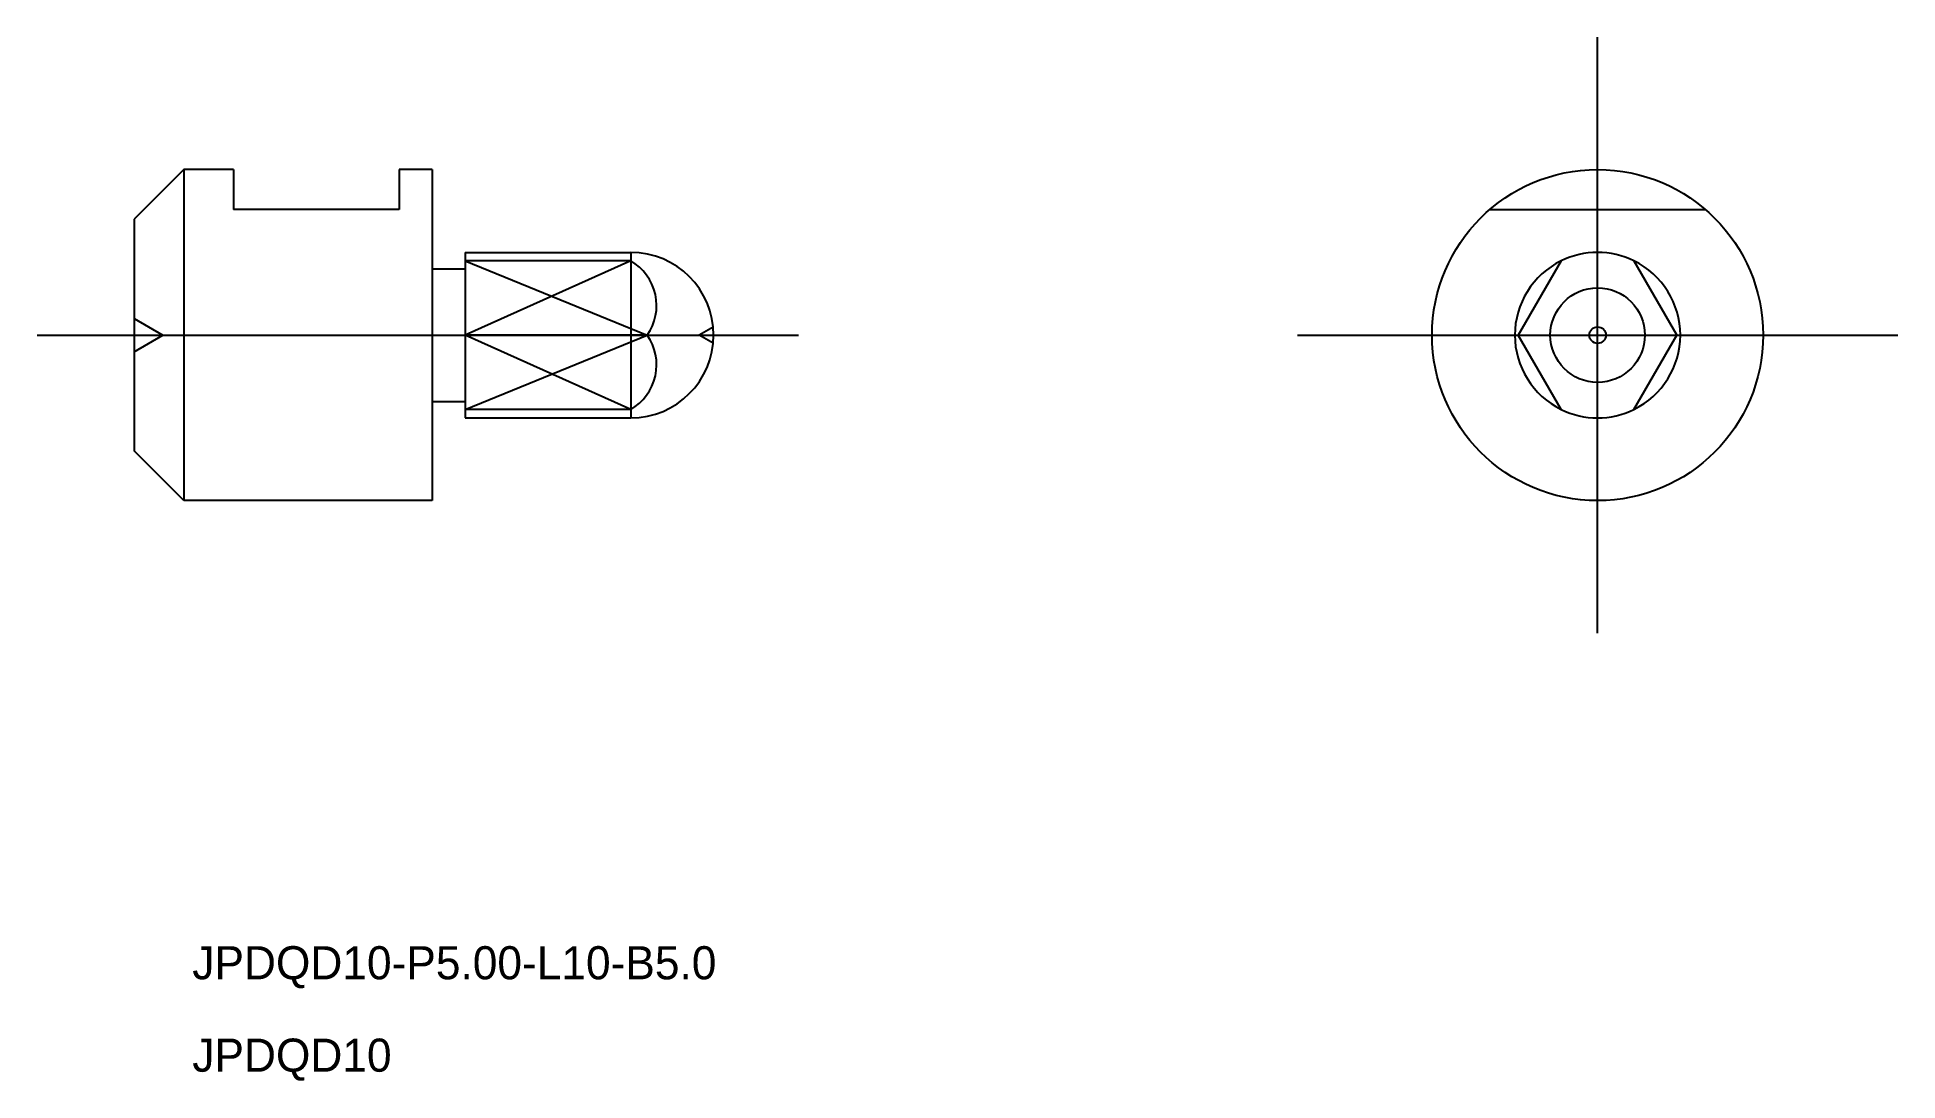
# Model space of a CAD drawing. Extents: x 571.6 to 627.8, y 576.6 to 608.1.
import ezdxf

# ---------------------------------------------------------------- set-up
doc = ezdxf.new("R2010")
doc.units = 0
for name, pattern in [('CENTER', [50.8, 31.75, -6.35, 6.35, -6.35]), ('DASHED', [19.05, 12.7, -6.35]), ('PHANTOM', [63.5, 31.75, -6.35, 6.35, -6.35, 6.35, -6.35])]:
    doc.linetypes.add(name, pattern=pattern)
doc.layers.get('0').update_dxf_attribs({"linetype": 'CONTINUOUS'})
doc.layers.add('CENTER', color=1, linetype='CENTER')

msp = doc.modelspace()

# ---------------------------------------------------------------- linework, layer by layer
at = {"color": 7, "linetype": 'CONTINUOUS'}
for p, q in [((576.045, 604.101), (574.545, 602.601)), ((576.045, 604.101), (576.045, 594.101)), ((577.545, 604.101), (576.045, 604.101)), ((577.545, 604.101), (577.545, 602.901)), ((583.545, 604.101), (582.545, 604.101)), ((582.545, 604.101), (582.545, 602.901)), ((583.545, 604.101), (583.545, 594.101)), ((574.545, 602.601), (574.545, 595.601)), ((582.545, 602.901), (577.545, 602.901)), ((584.545, 601.601), (589.545, 601.601)), ((584.545, 601.601), (584.545, 596.601)), ((589.545, 601.601), (589.545, 596.601)), ((583.545, 601.101), (584.545, 601.101)), ((589.545, 601.346), (584.545, 601.346)), ((617.65, 601.346), (616.354, 599.101)), ((619.85, 601.346), (621.146, 599.101)), ((590.042, 599.101), (584.545, 599.101)), ((617.65, 596.856), (616.354, 599.101)), ((619.85, 596.856), (621.146, 599.101)), ((583.545, 597.101), (584.545, 597.101)), ((589.545, 596.856), (584.545, 596.856)), ((584.545, 596.601), (589.545, 596.601)), ((576.045, 594.101), (574.545, 595.601)), ((583.545, 594.101), (576.045, 594.101))]:
    msp.add_line(p, q, dxfattribs=at)
at = {"color": 3, "linetype": 'DASHED'}
for p, q in [((615.501, 602.901), (622, 602.901)), ((574.545, 599.601), (575.411, 599.101)), ((592.033, 599.344), (591.612, 599.101)), ((574.545, 598.601), (575.411, 599.101)), ((592.033, 598.858), (591.612, 599.101))]:
    msp.add_line(p, q, dxfattribs=at)
at = {"color": 3, "linetype": 'CONTINUOUS'}
for p, q in [((589.545, 601.346), (584.545, 599.101)), ((584.545, 601.346), (590.042, 599.101)), ((584.545, 596.856), (590.042, 599.101)), ((589.545, 596.856), (584.545, 599.101))]:
    msp.add_line(p, q, dxfattribs=at)
at = {"color": 7, "linetype": 'CONTINUOUS'}
for radius in [5, 1.428, 0.25]:
    msp.add_circle((618.75, 599.101), radius, dxfattribs=at)
for centre, start, end in [((589.545, 599.101), 270, 90), ((618.75, 599.101), 63.8961, 116.1039), ((618.75, 599.101), 243.8961, 296.1039)]:
    msp.add_arc(centre, 2.5, start, end, dxfattribs=at)
for centre, start, end in [((588.764, 599.995), 325.0221, 59.9856), ((588.764, 598.207), 300.0144, 34.9779)]:
    msp.add_arc(centre, 1.56, start, end)
at = {"color": 3, "linetype": 'PHANTOM'}
for start, end in [(116.1039, 243.8961), (296.1039, 63.8961)]:
    msp.add_arc((618.75, 599.101), 2.5, start, end, dxfattribs=at)
at = {"layer": 'CENTER', "color": 1, "linetype": 'CENTER'}
for p, q in [((618.75, 590.101), (618.75, 608.101)), ((571.613, 599.101), (594.613, 599.101)), ((609.682, 599.101), (627.819, 599.101))]:
    msp.add_line(p, q, dxfattribs=at)

# ---------------------------------------------------------------- texts
at = {"color": 7, "linetype": 'CONTINUOUS'}
for s, p in [('JPDQD10-P5.00-L10-B5.0', (576.299, 579.641)), ('JPDQD10', (576.299, 576.849))]:
    msp.add_text(s, height=1, dxfattribs=at).set_placement(p)

doc.saveas('drawing.dxf')
